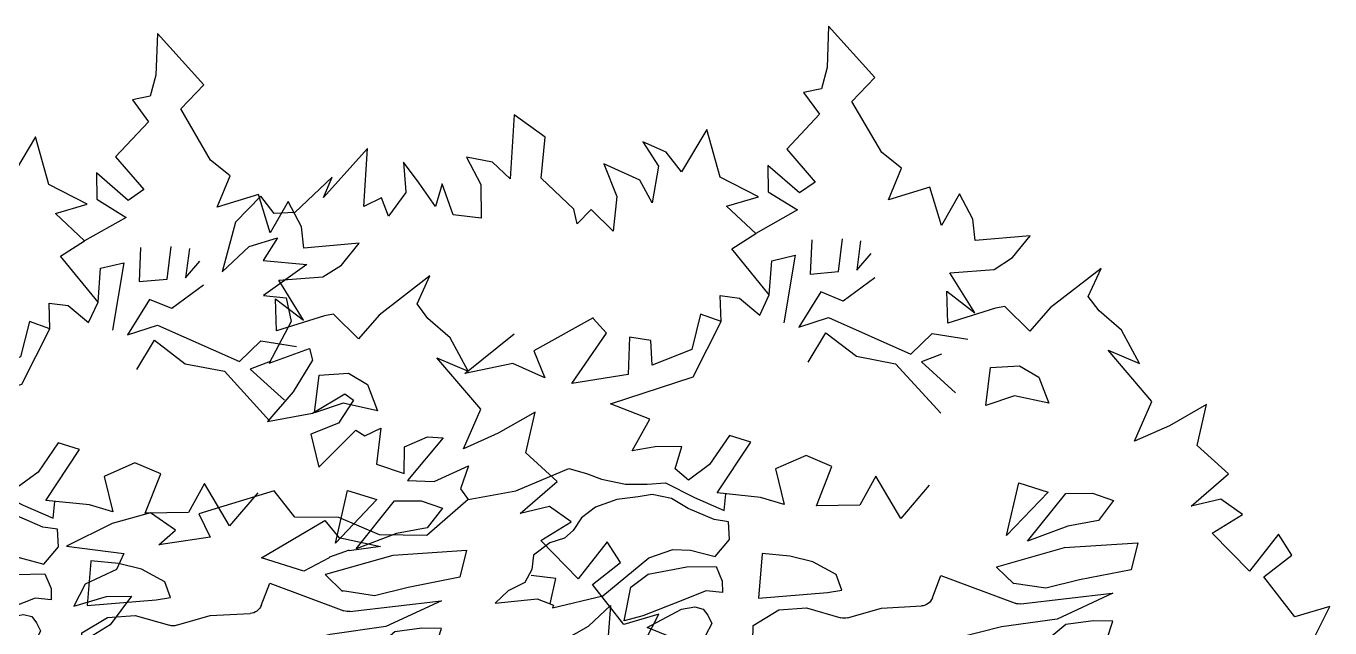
# Model space of a CAD drawing. Header units: millimetres. Extents: x 1514 to 1688, y 984 to 1013.
# Drawn here: x 1558.968 to 1561.949, y 992.042 to 993.419 of the extents above; entities that cross this region are included whole.
import ezdxf

# ---------------------------------------------------------------- set-up
doc = ezdxf.new("R2010")
doc.units = ezdxf.units.MM
doc.layers.add('T2', color=5, linetype='Continuous')

# ---------------------------------------------------------------- blocks, each defined once
blk = doc.blocks.new('E13')
at = {"color": 62, "true_color": 0xacc205}
for p, q in [((1.6763, 20.3202), (1.674, 20.2511)), ((1.7534, 20.2347), (1.6763, 20.3202)), ((1.674, 20.2511), (1.6645, 20.2158)), ((1.6645, 20.2158), (1.6348, 20.2097)), ((1.7151, 20.1948), (1.7534, 20.2347)), ((1.7534, 20.2347), (1.7534, 20.2347)), ((1.6348, 20.2097), (1.6613, 20.1735)), ((1.7647, 20.1096), (1.7151, 20.1948)), ((1.1534, 20.1726), (1.1463, 20.0659)), ((1.2047, 20.1354), (1.1534, 20.1726)), ((1.1983, 20.0668), (1.2047, 20.1354)), ((1.367, 20.1278), (1.3931, 20.0868)), ((1.4063, 20.1105), (1.367, 20.1278)), ((2.1297, 19.9168), (2.0451, 19.8513)), ((2.1083, 19.8702), (2.1297, 19.9168)), ((2.1262, 19.8461), (2.1083, 19.8702)), ((0.7822, 19.8285), (0.7455, 19.7593)), ((2.1635, 19.8138), (2.1262, 19.8461)), ((2.1934, 19.7584), (2.1635, 19.8138)), ((0.7455, 19.7593), (0.8128, 19.7834)), ((0.8128, 19.7834), (0.8178, 19.7641)), ((0.8178, 19.7641), (0.7854, 19.7116)), ((2.1412, 19.7806), (2.1934, 19.7584)), ((2.2143, 19.6951), (2.1412, 19.7806)), ((0.7854, 19.7116), (0.7429, 19.6618)), ((0.8179, 19.6761), (0.8715, 19.708)), ((0.8858, 19.6974), (0.861, 19.6595)), ((0.8715, 19.708), (0.8858, 19.6974)), ((0.7429, 19.6618), (0.8179, 19.6761)), ((2.1854, 19.6291), (2.2143, 19.6951)), ((0.861, 19.6595), (0.8152, 19.6411)), ((0.8152, 19.6411), (0.8281, 19.5862)), ((0.8281, 19.5862), (0.8896, 19.6479)), ((0.8896, 19.6479), (0.9048, 19.638)), ((0.9048, 19.638), (0.9316, 19.6511)), ((0.9316, 19.6511), (0.924, 19.5911)), ((0.9708, 19.6197), (1.009, 19.6368)), ((1.0353, 19.6348), (0.976, 19.5636)), ((0.9701, 19.5754), (0.9708, 19.6197)), ((0.924, 19.5911), (0.9701, 19.5754)), ((0.7538, 19.5464), (0.6704, 19.5214)), ((0.7884, 19.5029), (0.7538, 19.5464)), ((0.976, 19.5636), (1.0203, 19.5621)), ((1.9925, 19.5597), (2.0417, 19.5445)), ((0.7884, 19.5029), (0.7884, 19.5029)), ((0.8614, 19.5022), (0.7884, 19.5029)), ((0.9293, 19.4732), (0.8614, 19.5022)), ((0.7331, 19.4351), (0.8383, 19.4972)), ((0.8383, 19.4972), (0.8616, 19.4689)), ((2.0687, 19.4523), (2.1906, 19.4601)), ((2.1906, 19.4601), (2.1796, 19.4154)), ((2.3765, 19.4128), (2.3142, 19.4763)), ((2.4247, 19.4743), (2.3765, 19.4128)), ((2.4467, 19.4396), (2.4247, 19.4743)), ((2.4004, 19.4034), (2.4467, 19.4396)), ((2.1796, 19.4154), (2.0938, 19.3984)), ((2.4521, 19.3369), (2.4004, 19.4034)), ((2.0711, 19.3244), (2.0318, 19.2914))]:
    blk.add_line(p, q, dxfattribs=at)
at = {"color": 84, "true_color": 0x2aaf18}
for p, q in [((1.6613, 20.1735), (1.6067, 20.1152)), ((1.4736, 20.1481), (1.4314, 20.0774)), ((1.496, 20.0687), (1.4736, 20.1481)), ((0.9092, 20.1163), (0.8358, 20.0347)), ((0.9029, 20.0201), (0.9092, 20.1163)), ((1.4314, 20.0774), (1.4063, 20.1105)), ((1.6067, 20.1152), (1.6537, 20.0604)), ((1.7976, 20.0835), (1.7647, 20.1096)), ((0.9692, 20.0938), (0.973, 20.0443)), ((0.9949, 20.0586), (0.9692, 20.0938)), ((1.074, 20.1018), (1.0979, 20.0564)), ((1.117, 20.0939), (1.074, 20.1018)), ((1.1463, 20.0659), (1.117, 20.0939)), ((1.3025, 20.0911), (1.324, 20.0364)), ((1.3621, 20.0638), (1.3025, 20.0911)), ((1.3931, 20.0868), (1.3828, 20.0262)), ((1.5751, 20.0881), (1.5756, 20.0445)), ((1.6277, 20.0424), (1.5751, 20.0881)), ((0.8506, 20.0688), (0.7885, 20.0099)), ((0.8358, 20.0347), (0.8506, 20.0688)), ((1.2523, 20.0153), (1.1983, 20.0668)), ((1.5598, 20.0362), (1.496, 20.0687)), ((1.7757, 20.031), (1.7976, 20.0835)), ((0.9729, 20.0432), (0.9442, 20.0037)), ((0.973, 20.0443), (0.9729, 20.0432)), ((1.0223, 20.0197), (0.9949, 20.0586)), ((1.0336, 20.0575), (1.0223, 20.0197)), ((1.0516, 20.0061), (1.0336, 20.0575)), ((1.0979, 20.0564), (1.0985, 20.0006)), ((1.3828, 20.0262), (1.3621, 20.0638)), ((1.5756, 20.0445), (1.6244, 20.0142)), ((1.6537, 20.0604), (1.6277, 20.0424)), ((1.8445, 20.0523), (1.7757, 20.031)), ((1.8642, 19.9883), (1.8445, 20.0523)), ((0.7318, 20.037), (0.6895, 19.994)), ((0.7542, 20.008), (0.7318, 20.037)), ((0.9324, 20.0341), (0.9029, 20.0201)), ((0.9442, 20.0037), (0.9324, 20.0341)), ((1.324, 20.0364), (1.3177, 19.9789)), ((1.5066, 20.0205), (1.5598, 20.0362)), ((1.8939, 20.0409), (1.8642, 19.9883)), ((1.9162, 19.9986), (1.8939, 20.0409)), ((0.7885, 20.0099), (0.7542, 20.008)), ((1.0985, 20.0006), (1.0516, 20.0061)), ((1.258, 19.9911), (1.2523, 20.0153)), ((1.2815, 20.015), (1.258, 19.9911)), ((1.3177, 19.9789), (1.2815, 20.015)), ((1.5551, 19.9751), (1.5066, 20.0205)), ((1.6244, 20.0142), (1.5551, 19.9751)), ((0.6895, 19.994), (0.6672, 19.9112)), ((1.9202, 19.9631), (1.9162, 19.9986)), ((0.7121, 19.9533), (0.7595, 19.9678)), ((0.7595, 19.9678), (0.7358, 19.9298)), ((0.7595, 19.9678), (0.7595, 19.9678)), ((1.5153, 19.9497), (1.5551, 19.9751)), ((2.0118, 19.9713), (1.9202, 19.9631)), ((1.9825, 19.9348), (2.0118, 19.9713)), ((0.6672, 19.9112), (0.7121, 19.9533)), ((1.5776, 19.8729), (1.5153, 19.9497)), ((1.9515, 19.9153), (1.9825, 19.9348)), ((0.7358, 19.9298), (0.8084, 19.9231)), ((0.8084, 19.9231), (0.7362, 19.8718)), ((1.8782, 19.9095), (1.9515, 19.9153)), ((1.9194, 19.843), (1.8782, 19.9095)), ((0.7362, 19.8718), (0.7738, 19.8681)), ((1.4961, 19.8716), (1.5279, 19.8673)), ((1.4976, 19.8287), (1.4961, 19.8716)), ((1.8729, 19.8788), (1.9194, 19.843)), ((1.8745, 19.8256), (1.8729, 19.8788)), ((0.7738, 19.8681), (0.7822, 19.8285)), ((1.5279, 19.8673), (1.5618, 19.839)), ((1.9541, 19.8506), (1.8745, 19.8256)), ((1.9695, 19.8532), (1.9541, 19.8506)), ((2.011, 19.8122), (1.9695, 19.8532)), ((1.9695, 19.8532), (1.9695, 19.8532)), ((2.0451, 19.8513), (2.011, 19.8122)), ((2.0451, 19.8513), (2.0451, 19.8513)), ((0.7822, 19.8285), (0.7822, 19.8285)), ((1.2848, 19.8347), (1.1858, 19.7795)), ((1.2847, 19.8336), (1.2848, 19.8347)), ((1.3067, 19.8092), (1.2847, 19.8336)), ((1.4634, 19.8408), (1.4486, 19.7821)), ((1.4508, 19.7365), (1.4976, 19.8287)), ((1.4976, 19.8287), (1.4634, 19.8408)), ((1.0711, 19.742), (1.1531, 19.8077)), ((1.2491, 19.7254), (1.3067, 19.8092)), ((1.3449, 19.8025), (1.3431, 19.7401)), ((1.3804, 19.7968), (1.3449, 19.8025)), ((1.383, 19.756), (1.3804, 19.7968)), ((1.4486, 19.7821), (1.383, 19.756)), ((1.1858, 19.7795), (1.2043, 19.7345)), ((1.1512, 19.7586), (1.0711, 19.742)), ((1.2043, 19.7345), (1.1512, 19.7586)), ((1.3431, 19.7401), (1.2491, 19.7254)), ((1.3431, 19.7401), (1.3431, 19.7401)), ((1.9379, 19.6889), (1.9457, 19.7517)), ((1.9457, 19.7517), (1.9941, 19.7547)), ((1.9941, 19.7547), (2.026, 19.736)), ((1.3136, 19.6912), (1.4508, 19.7365)), ((2.026, 19.736), (2.0424, 19.6923)), ((1.9857, 19.705), (1.9379, 19.6889)), ((2.0424, 19.6923), (1.9857, 19.705)), ((1.3791, 19.6662), (1.3136, 19.6912)), ((2.3048, 19.6901), (2.2434, 19.655)), ((2.2893, 19.6222), (2.3048, 19.6901)), ((1.3493, 19.6135), (1.3791, 19.6662)), ((2.2434, 19.655), (2.1854, 19.6291)), ((1.009, 19.6368), (1.0353, 19.6348)), ((1.5115, 19.639), (1.4783, 19.5904)), ((1.5467, 19.6279), (1.5115, 19.639)), ((1.3877, 19.62), (1.3493, 19.6135)), ((1.4324, 19.6204), (1.3877, 19.62)), ((1.4209, 19.5834), (1.4324, 19.6204)), ((1.4909, 19.5431), (1.5467, 19.6279)), ((2.3415, 19.5747), (2.2893, 19.6222)), ((1.0203, 19.5621), (1.0772, 19.588)), ((1.0772, 19.588), (1.064, 19.55)), ((1.4783, 19.5904), (1.4433, 19.5646)), ((1.6387, 19.6057), (1.5877, 19.5831)), ((1.6819, 19.5872), (1.6387, 19.6057)), ((1.6561, 19.5218), (1.6819, 19.5872)), ((1.1558, 19.5468), (1.2439, 19.5837)), ((1.2439, 19.5837), (1.2736, 19.5757)), ((1.2984, 19.5662), (1.3386, 19.5575)), ((1.4433, 19.5646), (1.4209, 19.5834)), ((1.5877, 19.5831), (1.6021, 19.524)), ((1.7546, 19.5711), (1.7282, 19.523)), ((1.7966, 19.5008), (1.7546, 19.5711)), ((2.2797, 19.5214), (2.3415, 19.5747)), ((1.064, 19.55), (1.0767, 19.532)), ((1.0767, 19.532), (1.1558, 19.5468)), ((1.8436, 19.5559), (1.7966, 19.5008)), ((1.9725, 19.4721), (1.9925, 19.5597)), ((2.0417, 19.5445), (1.9725, 19.4721)), ((1.0767, 19.532), (1.0077, 19.4721)), ((1.5632, 19.5357), (1.4909, 19.5431)), ((1.6021, 19.524), (1.5632, 19.5357)), ((1.7282, 19.523), (1.6561, 19.5218)), ((2.007, 19.4627), (2.0707, 19.5423)), ((2.0707, 19.5423), (2.1154, 19.5427)), ((2.1154, 19.5427), (2.1505, 19.5305)), ((2.1505, 19.5305), (2.1252, 19.4973)), ((2.3288, 19.5329), (2.2797, 19.5214)), ((2.3647, 19.5074), (2.3288, 19.5329)), ((0.5483, 19.5099), (0.4844, 19.4921)), ((0.5897, 19.4813), (0.5483, 19.5099)), ((0.6704, 19.5214), (0.6288, 19.5086)), ((0.6288, 19.5086), (0.6475, 19.4693)), ((1.265, 19.5016), (1.2512, 19.4808)), ((2.3142, 19.4763), (2.3647, 19.5074)), ((0.4844, 19.4921), (0.4084, 19.4543)), ((0.5623, 19.4569), (0.5897, 19.4813)), ((1.2512, 19.4808), (1.2369, 19.4678)), ((2.0741, 19.4879), (2.007, 19.4627)), ((2.1252, 19.4973), (2.0741, 19.4879)), ((0.6475, 19.4693), (0.5623, 19.4569)), ((0.8616, 19.4689), (0.9306, 19.4541)), ((1.0077, 19.4721), (0.9293, 19.4732)), ((1.2125, 19.4602), (1.1855, 19.4395)), ((1.2369, 19.4678), (1.2125, 19.4602)), ((0.4084, 19.4543), (0.5041, 19.4424)), ((0.5041, 19.4424), (0.4918, 19.4157)), ((0.8034, 19.4127), (0.7331, 19.4351)), ((0.8457, 19.4352), (0.8034, 19.4127)), ((0.8458, 19.436), (0.8457, 19.4352)), ((0.8789, 19.4478), (0.8458, 19.436)), ((0.9306, 19.4541), (0.8788, 19.4467)), ((0.8788, 19.4467), (0.8789, 19.4478)), ((1.1855, 19.4395), (1.1826, 19.4159)), ((1.9564, 19.4203), (2.0687, 19.4523)), ((0.4918, 19.4157), (0.4396, 19.3913)), ((1.1826, 19.4159), (1.1707, 19.3941)), ((1.9845, 19.3916), (1.9563, 19.4192)), ((1.1707, 19.3941), (1.1431, 19.3802)), ((1.2223, 19.4007), (1.1814, 19.4057)), ((1.2129, 19.3586), (1.2223, 19.4007)), ((1.849, 19.3683), (1.8632, 19.4055)), ((1.8632, 19.4055), (1.9867, 19.3595)), ((2.0378, 19.3846), (1.9845, 19.3924)), ((1.9845, 19.3924), (1.9845, 19.3916)), ((2.0938, 19.3984), (2.0378, 19.3846)), ((0.4396, 19.3913), (0.4208, 19.3548)), ((0.4208, 19.3548), (0.4751, 19.3707)), ((0.4396, 19.3913), (0.4396, 19.3913)), ((0.4751, 19.3707), (0.5168, 19.3713)), ((0.5168, 19.3713), (0.481, 19.3237)), ((1.1431, 19.3802), (1.1215, 19.3599)), ((1.2167, 19.3519), (1.3005, 19.372)), ((1.9963, 19.3584), (2.1482, 19.3761)), ((2.149, 19.3761), (2.0566, 19.3331)), ((2.1482, 19.3761), (2.149, 19.3761)), ((1.1215, 19.3599), (1.1913, 19.3671)), ((1.1913, 19.3671), (1.2189, 19.3563)), ((1.2189, 19.3563), (1.2167, 19.3519)), ((1.2769, 19.3215), (1.3137, 19.3558)), ((1.3137, 19.3558), (1.3087, 19.2907)), ((2.5103, 19.3541), (2.4521, 19.3369)), ((2.479, 19.2921), (2.5103, 19.3541)), ((2.0566, 19.3331), (1.9639, 19.3201)), ((2.1162, 19.3304), (2.0711, 19.3244)), ((2.1492, 19.3298), (2.1162, 19.3304)), ((2.1393, 19.2991), (2.1492, 19.3298)), ((0.481, 19.3237), (0.3943, 19.2705)), ((1.2115, 19.284), (1.2769, 19.3215))]:
    blk.add_line(p, q, dxfattribs=at)
at = {"color": 45, "true_color": 0xba8d4a}
for p, q in [((1.6482, 19.9642), (1.6458, 19.9075)), ((1.6927, 19.9115), (1.6995, 19.9659)), ((1.7296, 19.9626), (1.7231, 19.9138)), ((1.7231, 19.9138), (1.7469, 19.9415)), ((1.7533, 19.9012), (1.7003, 19.8625)), ((1.6763, 19.8351), (1.8129, 19.7743)), ((1.8129, 19.7743), (1.8486, 19.8086)), ((1.8486, 19.8086), (1.9077, 19.7992)), ((1.8641, 19.7741), (1.8309, 19.7615)), ((1.8309, 19.7615), (1.8876, 19.7098)), ((1.7878, 19.7581), (1.863, 19.6757)), ((1.2736, 19.5757), (1.2984, 19.5662)), ((1.3242, 19.532), (1.2883, 19.5196)), ((1.2883, 19.5196), (1.265, 19.5016)), ((1.3005, 19.372), (1.3774, 19.4351)), ((1.689, 19.4075), (1.65, 19.4286)), ((1.6984, 19.3813), (1.689, 19.4075)), ((1.3363, 19.3302), (1.3471, 19.3863)), ((1.5598, 19.3681), (1.6745, 19.3775)), ((1.6745, 19.3775), (1.6984, 19.3813)), ((1.4209, 19.3598), (1.3673, 19.3384)), ((1.3742, 19.319), (1.4315, 19.3495)), ((1.7643, 19.3516), (1.8309, 19.3551)), ((1.3673, 19.3384), (1.3363, 19.3302)), ((1.4157, 19.3025), (1.3742, 19.319))]:
    blk.add_line(p, q, dxfattribs=at)
at = {"color": 47, "true_color": 0x8d6a35}
for p, q in [((1.582, 19.9295), (1.6206, 19.9387)), ((1.6206, 19.9387), (1.6017, 19.8264)), ((1.5776, 19.8729), (1.582, 19.9295)), ((1.6458, 19.9075), (1.6927, 19.9115)), ((1.5618, 19.839), (1.5776, 19.8729)), ((1.6633, 19.8778), (1.6266, 19.8189)), ((1.7003, 19.8625), (1.6633, 19.8778)), ((1.6266, 19.8189), (1.6763, 19.8351)), ((1.6421, 19.7608), (1.6716, 19.8097)), ((1.6716, 19.8097), (1.7225, 19.7706)), ((1.7225, 19.7706), (1.7878, 19.7581)), ((1.3386, 19.5575), (1.3746, 19.5577)), ((1.3746, 19.5577), (1.4051, 19.56)), ((1.4051, 19.56), (1.4533, 19.5354)), ((1.3597, 19.5369), (1.3242, 19.532)), ((1.3828, 19.5408), (1.3597, 19.5369)), ((1.4152, 19.5337), (1.3828, 19.5408)), ((1.4424, 19.5173), (1.4152, 19.5337)), ((1.4533, 19.5354), (1.5028, 19.5138)), ((1.5028, 19.5138), (1.5056, 19.5416)), ((1.4857, 19.4988), (1.4424, 19.5173)), ((1.51, 19.4951), (1.4857, 19.4988)), ((1.5116, 19.4657), (1.51, 19.4951)), ((1.4874, 19.4372), (1.5116, 19.4657)), ((1.3774, 19.4351), (1.4174, 19.4491)), ((1.4174, 19.4491), (1.4466, 19.448)), ((1.4466, 19.448), (1.4874, 19.4372)), ((1.5655, 19.4416), (1.5598, 19.3681)), ((1.5656, 19.4426), (1.5655, 19.4416)), ((1.6118, 19.438), (1.5656, 19.4426)), ((1.65, 19.4286), (1.6118, 19.438)), ((1.3764, 19.4079), (1.4406, 19.42)), ((1.4406, 19.42), (1.4892, 19.4209)), ((1.4892, 19.4209), (1.4995, 19.3965)), ((1.3471, 19.3863), (1.3764, 19.4079)), ((1.4995, 19.3965), (1.4999, 19.3776)), ((1.4728, 19.3804), (1.4209, 19.3598)), ((1.4999, 19.3776), (1.4728, 19.3804)), ((1.4315, 19.3495), (1.4537, 19.3535)), ((1.4537, 19.3535), (1.4675, 19.3497)), ((1.4675, 19.3497), (1.4754, 19.3396)), ((1.5507, 19.3225), (1.5935, 19.3485)), ((1.5935, 19.3485), (1.6393, 19.3517)), ((1.6393, 19.3517), (1.6966, 19.3353)), ((1.708, 19.3353), (1.7643, 19.3516)), ((1.4754, 19.3396), (1.4819, 19.3259)), ((1.4819, 19.3259), (1.4717, 19.3058)), ((1.5467, 19.1577), (1.5507, 19.3225))]:
    blk.add_line(p, q, dxfattribs=at)
at = {"color": 97, "true_color": 0x25742c}
blk.add_line((1.9639, 19.3201), (1.7715, 19.2715), dxfattribs=at)
at = {"color": 45, "true_color": 0xba8d4a, "extrusion": (0, 0, -1)}
blk.add_ellipse((1.8298, 19.3756), major_axis=(0.0162, 0.0126), ratio=1, start_param=1.02547, end_param=2.179672, dxfattribs=at)
at = {"color": 84, "true_color": 0x2aaf18, "extrusion": (0, 0, -1)}
blk.add_ellipse((1.9939, 19.3788), major_axis=(0.0162, 0.0126), ratio=1, start_param=2.11551, end_param=2.588137, dxfattribs=at)
at = {"color": 47, "true_color": 0x8d6a35, "extrusion": (0, 0, -1)}
blk.add_ellipse((1.7023, 19.355), major_axis=(0.0162, 0.0126), ratio=1, start_param=1.94944, end_param=2.511256, dxfattribs=at)
at = {"layer": 'T2'}
for p, q in [((1.6021, 19.524), (1.6021, 19.524)), ((1.9563, 19.4192), (1.9564, 19.4203))]:
    blk.add_line(p, q, dxfattribs=at)

msp = doc.modelspace()

# ---------------------------------------------------------------- block references
at = {"color": 45, "true_color": 0xba8d4a, "xscale": 1.37477329816057, "yscale": 1.37477329816057, "zscale": 1.37477329816057}
for p in [(1558.4984, 965.4833), (1556.9632, 965.4662)]:
    msp.add_blockref('E13', p, dxfattribs=at)

doc.saveas('drawing.dxf')
